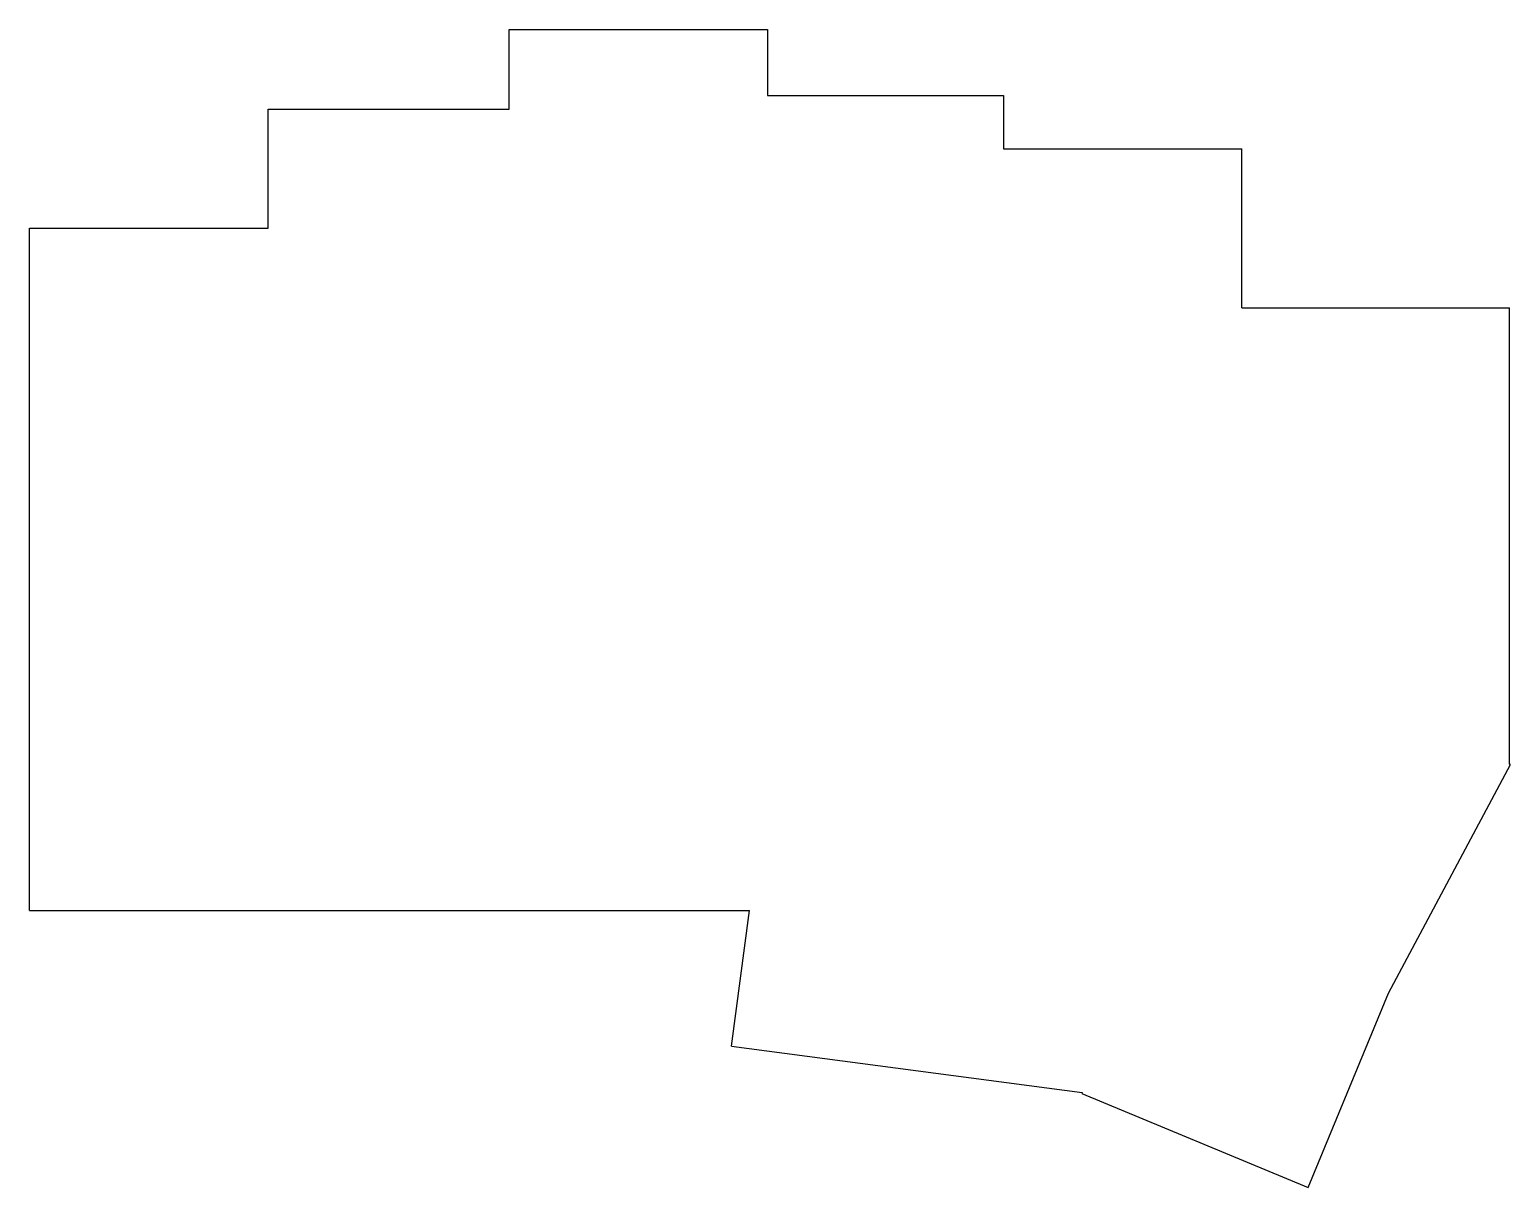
# Model space of a CAD drawing. Header units: millimetres. Extents: x 8 to 120, y -30 to 58.
import ezdxf

# ---------------------------------------------------------------- set-up
doc = ezdxf.new("R2010")
doc.units = ezdxf.units.MM

msp = doc.modelspace()

# ---------------------------------------------------------------- linework, layer by layer
for p, q in [((44.45, 57.75), (63.95, 57.75)), ((44.45, 51.75), (44.45, 57.75)), ((63.95, 57.75), (63.95, 52.77)), ((63.95, 52.77), (81.75, 52.77)), ((81.75, 52.77), (81.75, 48.75)), ((26.25, 51.75), (44.45, 51.75)), ((26.25, 42.75), (26.25, 51.75)), ((81.75, 48.75), (99.75, 48.75)), ((99.75, 36.75), (99.75, 48.75)), ((8.25, -8.75), (8.25, 42.75)), ((8.25, 42.75), (26.25, 42.75)), ((99.75, 36.75), (119.95, 36.75)), ((119.95, 2.29), (119.95, 36.75)), ((110.82, -15.01), (120.01, 2.26)), ((120.01, 2.26), (119.95, 2.29)), ((8.25, -8.75), (62.57, -8.75)), ((61.22, -19.01), (62.57, -8.75)), ((104.75, -29.66), (110.82, -15.01)), ((61.22, -19.01), (87.7, -22.5)), ((87.7, -22.5), (87.66, -22.58)), ((87.66, -22.58), (104.75, -29.66))]:
    msp.add_line(p, q)

doc.saveas('drawing.dxf')
